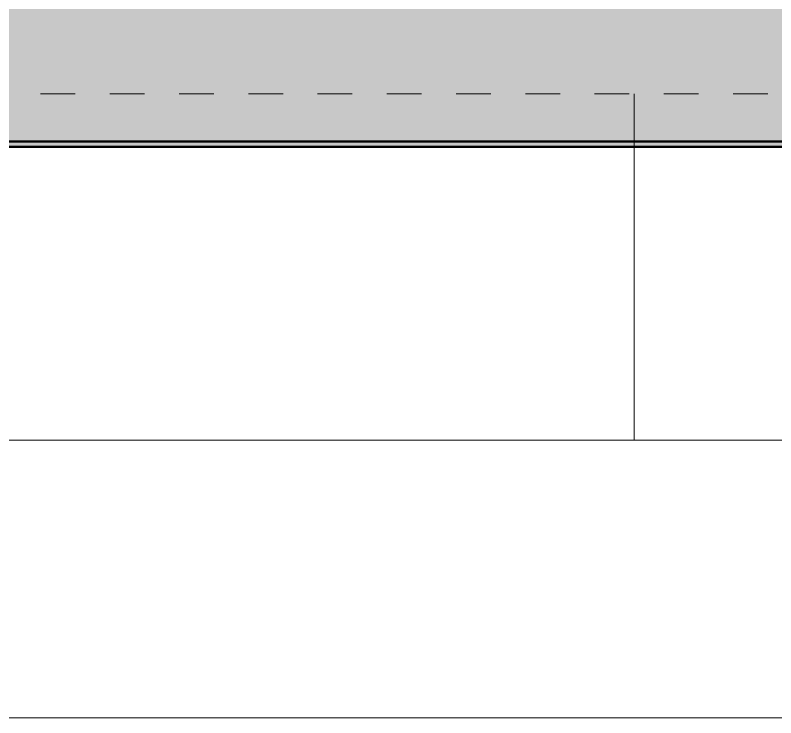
# Model space of a CAD drawing. Header units: metres. Extents: x 311 to 403, y 3 to 1186.
# Drawn here: x 331.304 to 333.501, y 1180.568 to 1182.596 of the extents above; entities that cross this region are included whole.
import ezdxf

# ---------------------------------------------------------------- set-up
doc = ezdxf.new("R2010")
doc.units = ezdxf.units.M
doc.linetypes.add('JacobsDash', pattern=[0.0045, 0.003, -0.0015])
for name, color, linetype, lineweight in [('A-DETL', 7, 'Continuous', 13), ('A-FLOR-HDLN', 7, 'JacobsDash', 18), ('A-WALL', 7, 'Continuous', 50)]:
    doc.layers.add(name, color=color, linetype=linetype, lineweight=lineweight)

# ---------------------------------------------------------------- blocks, each defined once
blk = doc.blocks.new('Walls 2 - Walls 2-6845191-DRG-2873124 - PLAN - UPSTAND FLOOD WALL AT SOUTH END')
at = {"layer": 'A-WALL', "linetype": 'JacobsDash', "lineweight": 18, "true_color": 0xc0c0c0}
h = blk.add_hatch(color=9, dxfattribs=at)
h.paths.add_polyline_path([(241.7388, 1207.8962), (241.625, 1208.3028), (223.6519, 1206.7303), (223.6881, 1206.3171), (241.5834, 1207.8826)])
h.paths.add_polyline_path([(223.6382, 1206.3127), (223.6021, 1206.7262), (219.0345, 1206.3264), (219.0707, 1205.9132), (223.5852, 1206.3081)])
h.paths.add_polyline_path([(219.0208, 1205.9088), (218.9847, 1206.3222), (214.4223, 1205.9229), (214.4584, 1205.5097), (218.9758, 1205.9049)])
h.paths.add_polyline_path([(214.4086, 1205.5053), (214.3724, 1205.9188), (209.7998, 1205.5187), (209.8359, 1205.1053), (214.3665, 1205.5016)])
h.paths.add_polyline_path([(209.7861, 1205.101), (209.7499, 1205.5144), (207.2449, 1205.2949), (207.2488, 1205.2402), (207.2598, 1205.1562), (207.2738, 1205.0848), (207.336, 1204.8866), (209.684, 1205.092)])
blk.add_hatch(color=9, dxfattribs=at).paths.add_polyline_path([(241.7425, 1207.8815), (241.7429, 1207.8818), (241.7388, 1207.8962), (223.6881, 1206.3169), (223.6892, 1206.3043), (223.6394, 1206.3), (223.6382, 1206.3127), (219.0707, 1205.913), (219.0718, 1205.9004), (219.022, 1205.896), (219.0208, 1205.9088), (214.4584, 1205.5094), (214.4595, 1205.4968), (214.4097, 1205.4925), (214.4086, 1205.5053), (209.836, 1205.105), (209.8371, 1205.0924), (209.7872, 1205.0881), (209.7861, 1205.101), (207.3361, 1204.8863), (207.3406, 1204.872), (241.7403, 1207.8813)])
at = {"layer": 'A-WALL'}
for p, q in [((241.743, 1207.8815), (207.3406, 1204.872)), ((223.6881, 1206.3171), (241.7388, 1207.8962))]:
    blk.add_line(p, q, dxfattribs=at)

msp = doc.modelspace()

# ---------------------------------------------------------------- linework, layer by layer
at = {"layer": 'A-DETL', "color": 143, "lineweight": 18, "true_color": 0x78aac8}
for p, q in [((333.0913, 1181.3692), (333.0913, 1182.3688)), ((343.7772, 1181.3692), (330.7767, 1181.3692)), ((330.7767, 1180.568), (343.7772, 1180.568))]:
    msp.add_line(p, q, dxfattribs=at)
at = {"layer": 'A-FLOR-HDLN'}
msp.add_line((346.0776, 1182.3688), (327.9743, 1182.3687), dxfattribs=at)

# ---------------------------------------------------------------- block references
at = {"layer": 'A-WALL', "rotation": 355}
msp.add_blockref('Walls 2 - Walls 2-6845191-DRG-2873124 - PLAN - UPSTAND FLOOD WALL AT SOUTH END', (0, 0), dxfattribs=at)

doc.saveas('drawing.dxf')
